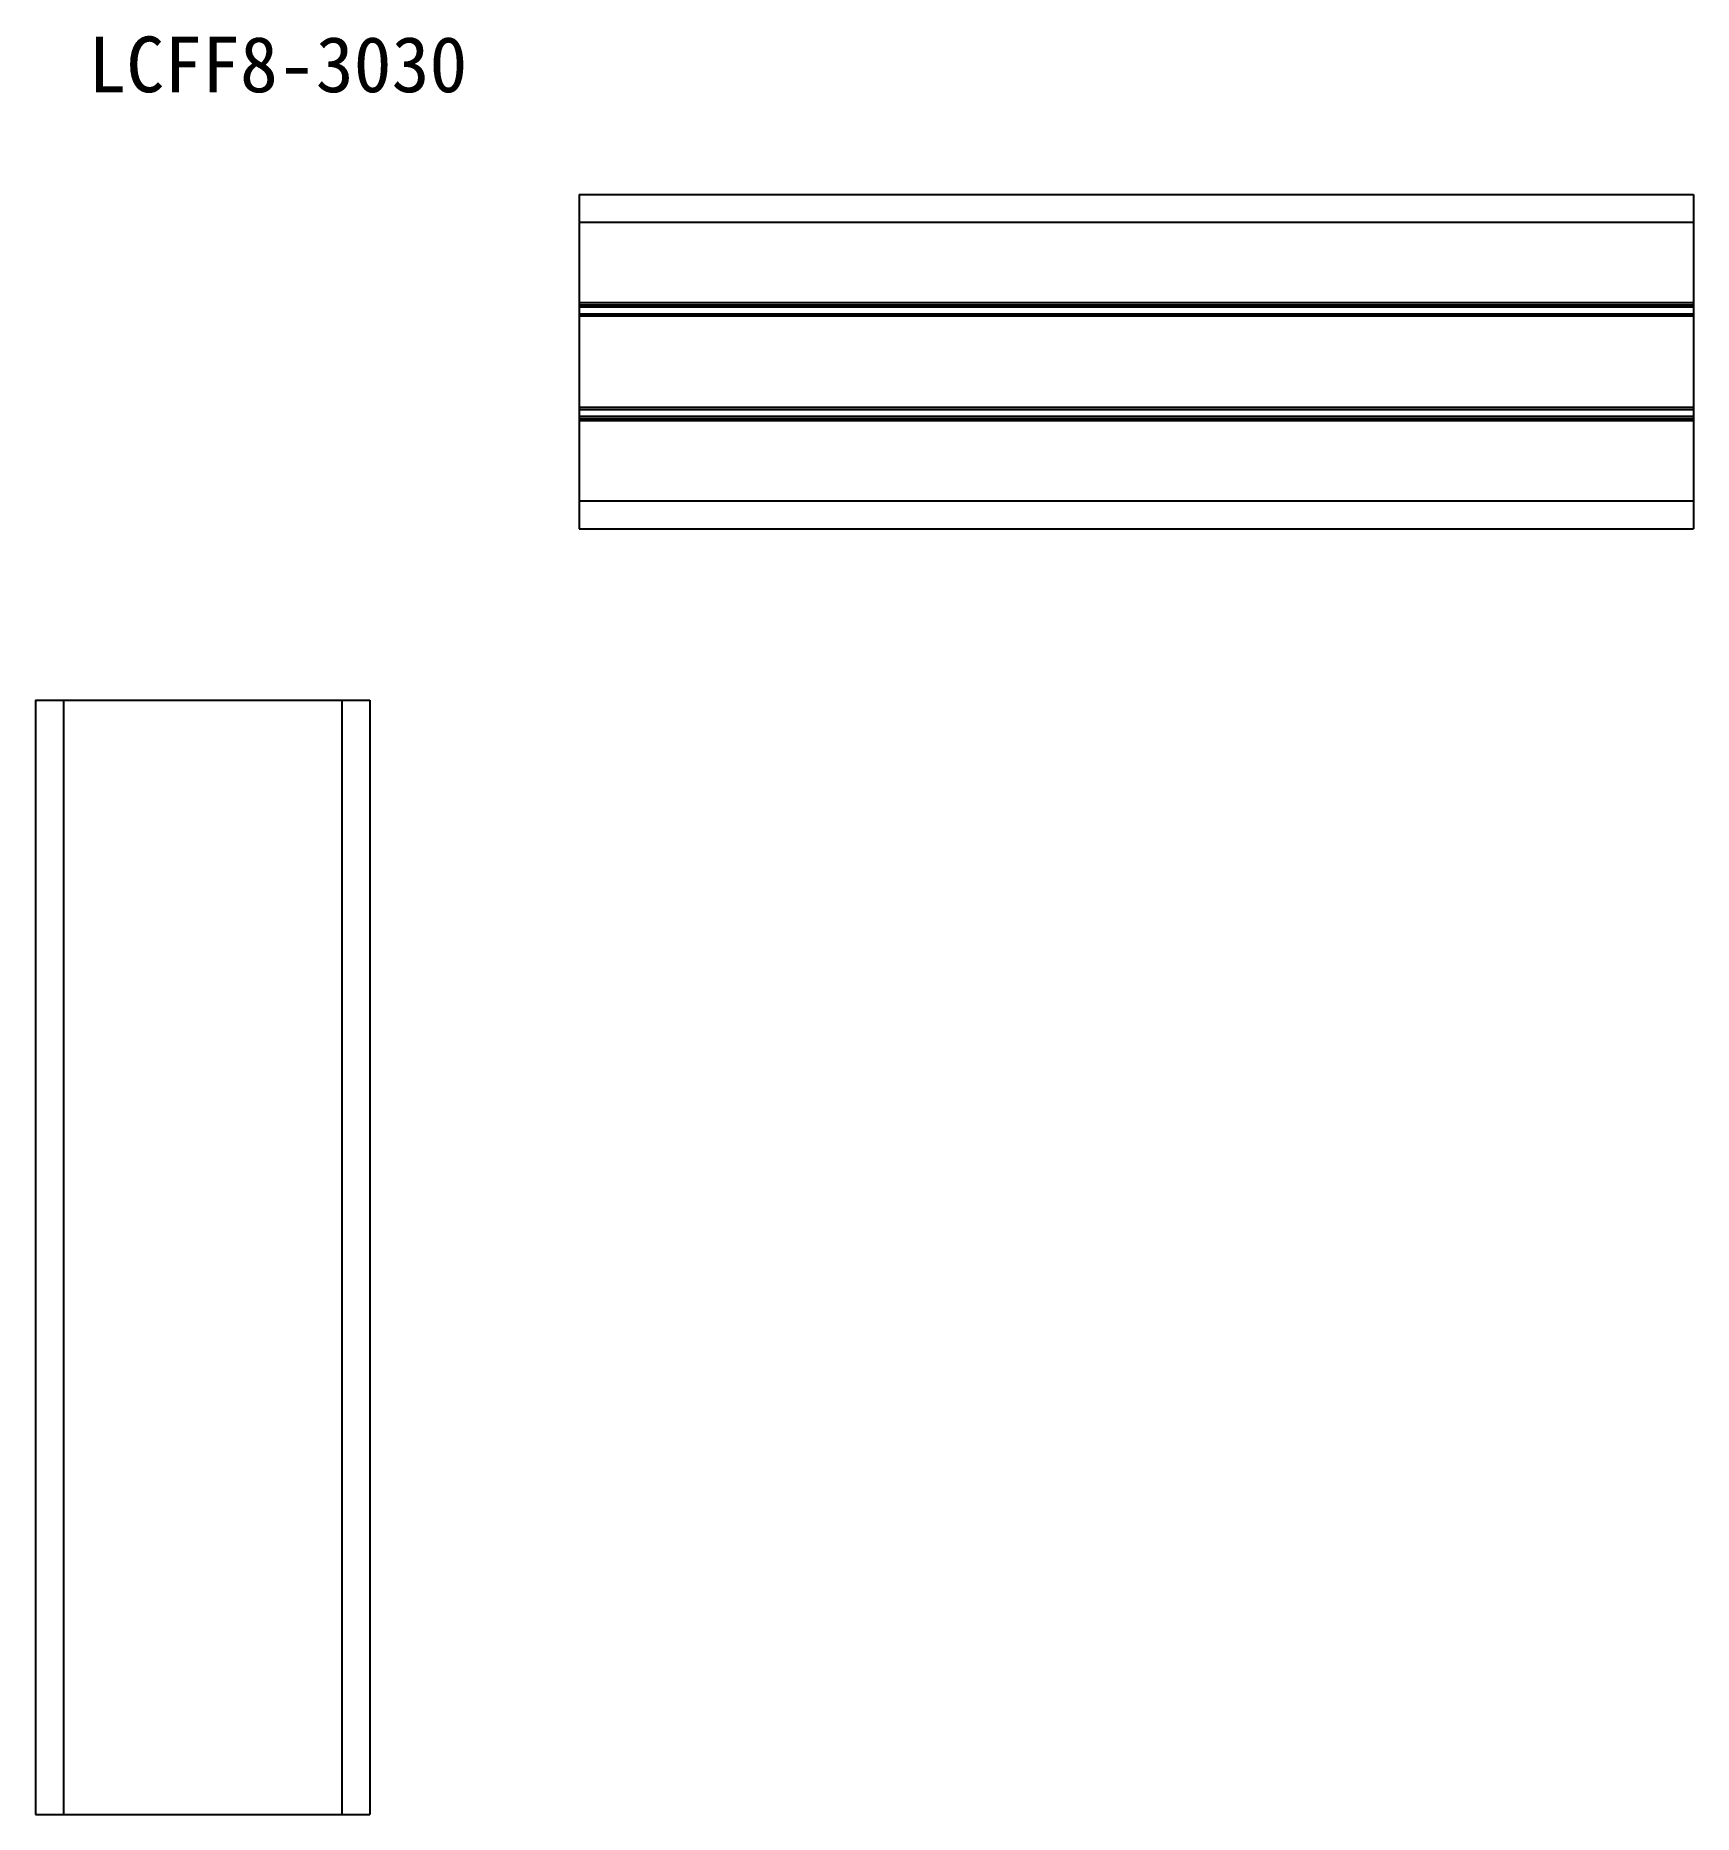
# Model space of a CAD drawing. Header units: millimetres. Extents: x 6 to 155, y -209 to -50.
import ezdxf

# ---------------------------------------------------------------- set-up
doc = ezdxf.new("R2010")
doc.units = ezdxf.units.MM
doc.styles.add('楷体', font='SimSun.ttf')

msp = doc.modelspace()

# ---------------------------------------------------------------- linework, layer by layer
for p, q in [((55.26, -63.9), (155.26, -63.9)), ((55.26, -63.9), (55.26, -93.9)), ((155.26, -63.9), (155.26, -93.9)), ((55.26, -66.4), (155.26, -66.4)), ((55.26, -73.6), (155.26, -73.6)), ((55.26, -73.8), (155.26, -73.8)), ((55.26, -74), (155.26, -74)), ((55.26, -74.6), (155.26, -74.6)), ((55.26, -74.8), (155.26, -74.8)), ((55.26, -83), (155.26, -83)), ((55.26, -83.2), (155.26, -83.2)), ((55.26, -83.8), (155.26, -83.8)), ((55.26, -84), (155.26, -84)), ((55.26, -84.2), (155.26, -84.2)), ((55.26, -91.4), (155.26, -91.4)), ((55.26, -93.9), (155.26, -93.9)), ((6.47, -109.27), (36.47, -109.27)), ((6.47, -109.27), (6.47, -209.27)), ((8.97, -109.27), (8.97, -209.27)), ((33.97, -109.27), (33.97, -209.27)), ((36.47, -109.27), (36.47, -209.27)), ((6.47, -209.27), (36.47, -209.27))]:
    msp.add_line(p, q)

# ---------------------------------------------------------------- texts
at = {"color": 1, "lineweight": 0, "insert": (11.21, -49.73), "char_height": 5, "width": 69.1022, "attachment_point": 1, "rotation": 360, "style": '楷体'}
msp.add_mtext('{\\fSimSun|b0|i0|c134|p2;\\C256;LCFF8-3030}', dxfattribs=at)

doc.saveas('drawing.dxf')
